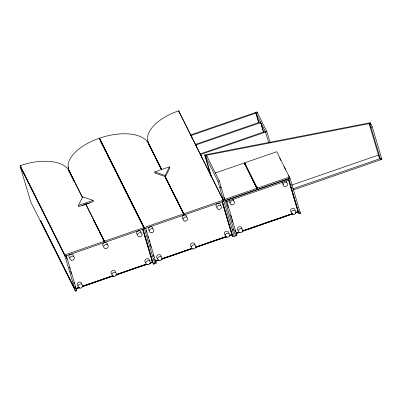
<?xml version="1.0" encoding="UTF-8"?>
<svg xmlns="http://www.w3.org/2000/svg" width="402" height="402" viewBox="0 0 402 402"><rect width="100%" height="100%" fill="white"/><g stroke="black" fill="none" stroke-linecap="round" stroke-linejoin="round"><path stroke-width="0.6" d="M78.395 205.477L82.696 196.834L93.103 200.392L93.45 201.558L78.742 206.643L78.395 205.477L93.103 200.392M165.513 176.639L165.167 175.473L169.468 166.835L154.76 171.92L155.107 173.086L165.513 176.639L169.815 168.001L169.468 166.835M66.345 255.712L76.752 290.721L75.425 291.179L30.738 201.94L20.336 166.925L21.216 166.624M191.201 136.037L190.849 134.851L257.029 111.967L266.868 131.61L270.038 142.288M190.849 134.851L191.166 135.484L256.024 113.057L258.843 122.55M195.96 145.539L195.608 144.353L260.466 121.927L263.461 132.017M195.608 144.353L195.925 144.986L260.782 122.56L263.606 132.057M200.894 155.639L200.367 153.86L265.225 131.434M200.367 153.86L200.683 154.494L266.868 131.61M235.587 235.803L219.266 180.885L206.452 155.288L205.131 155.75L217.944 181.342L234.265 236.26M82.164 205.593L89.736 202.975M215.125 173.041L244.336 162.941L257.375 189.453L225.241 200.563L223.793 197.191M244.632 162.835L257.325 188.181L289.46 177.071L289.807 178.237L257.672 189.352L244.979 164.006L244.632 162.835L276.767 151.725L290.043 178.362L300.445 213.377L299.123 213.834L298.153 211.899M244.501 164.086L245.687 163.679M244.818 164.719L246.004 164.312M369.182 123.836L370.945 127.359L380.578 159.775L378.815 156.252L369.182 123.836L370.503 123.379L371.041 125.178M370.945 127.359L372.267 126.896L381.9 159.318L293.535 189.87M217.944 181.342L219.266 180.885M175.724 198.895L176.905 198.482M176.071 200.06L177.252 199.648M256.119 187.287L257.305 186.875M256.436 187.92L257.622 187.508M224.894 199.397L257.029 188.287M82.485 197.714L69.054 170.89A41.903 20.899 -16.5 0 0 20.1 165.639L64.822 254.948L104.314 241.295L104.661 242.461L65.023 256.169L20.336 166.925M85.711 203.809L104.46 241.245L143.946 227.592L144.293 228.758L140.102 220.386M161.624 169.694L148.474 143.429A41.903 20.899 -16.5 0 0 99.52 138.177L144.243 227.492L183.729 213.834L184.076 215.005L104.806 242.411L93.053 218.944M165.132 176.347L183.88 213.784L223.366 200.131L223.713 201.296L178.644 110.821A41.903 20.899 -16.5 0 0 148.619 143.378L161.559 169.689M290.043 178.362L225.185 200.789L224.628 199.678M226.854 201.497L289.063 179.99M291.43 185.181L378.468 155.087L380.232 158.609L292.601 188.905M75.983 288.475L78.938 287.455M82.485 286.229L112.62 275.807M116.168 274.581L146.303 264.164M150.443 262.732L152.805 261.913M155.403 261.019L158.358 259.993M161.9 258.767L192.628 248.145M195.583 247.124L226.316 236.497M229.271 235.477L232.225 234.451M236.145 233.095L239.11 232.07M242.667 230.843L292.475 213.623M295.44 212.598L298.405 211.573M75.722 288.591L79.264 287.365M82.812 286.139L112.927 275.727M116.469 274.501L146.589 264.089M150.132 262.863L152.494 262.049L151.654 260.365M155.142 261.129L158.684 259.908M161.639 258.883L192.347 248.265M195.297 247.245L226.009 236.627M229.552 235.401L231.914 234.587L232.939 236.718L236.909 235.346L226.507 200.332M235.884 233.215L238.848 232.19M242.401 230.959L292.169 213.748M295.726 212.522L298.093 211.703L297.254 210.025M75.782 288.787L79.325 287.561M81.948 286.626L112.987 275.923M115.937 274.903L146.645 264.285M149.599 263.26L152.86 262.109M155.197 261.325L158.745 260.099M161.694 259.079L192.402 248.461M195.357 247.441L226.371 236.693M229.326 235.667L232.281 234.647M235.944 233.406L239.497 232.18M242.456 231.155L292.53 213.814M295.495 212.789L298.46 211.764M76.46 288.757L79.415 287.737M82.365 286.716L113.665 275.893M115.434 275.28L147.328 264.255M149.69 263.436L152.639 262.416L142.765 229.185M155.288 261.501L158.83 260.275M161.192 259.461L192.493 248.637M195.442 247.617L226.155 236.999M229.105 235.979L232.06 234.954L222.185 201.724M236.029 233.582L239.587 232.356M241.954 231.537L292.314 214.12M295.279 213.095L298.239 212.075L288.716 180.031M152.554 262.24L153.524 264.179L156.167 263.26L145.765 228.251M211.341 177.086L204.754 154.921L370.187 122.746L372.267 126.896M204.754 154.921L205.07 155.554L370.503 123.379M154.76 171.92L165.167 175.473M381.397 158.313L381.9 159.318M279.596 157.85L280.978 160.609M284.013 166.669L285.39 169.423M288.425 175.483L289.807 178.237M299.611 211.708L300.445 213.377M257.375 189.453L244.336 162.941M178.644 110.821L223.859 201.246L184.227 214.954L183.88 213.784M236.185 233.894L236.909 235.346M231.351 233.467L231.914 234.587M148.619 143.378L161.77 169.639M164.981 176.398L183.729 213.834M165.197 176.955L183.945 214.392M148.092 143.353A41.903 20.899 -16.5 0 1 148.82 144.594L150.78 148.509M151.338 149.624L154.418 155.77M154.976 156.891L160.85 168.624M165.051 177.006L167.287 181.478M167.85 182.593L183.799 214.447M143.946 227.592L99.224 138.283A41.903 20.899 -16.5 0 0 69.204 170.84L74.305 181.503M100.033 140.027L144.444 228.708L154.845 263.717M100.691 141.68L102.927 146.147M104.324 148.936L105.721 151.73M107.118 154.519L109.354 158.986M110.751 161.775L112.987 166.242M114.384 169.031L115.781 171.825M117.183 174.614L119.419 179.081M120.816 181.87L123.052 186.337M123.61 187.453L126.685 193.593M127.243 194.709L129.479 199.176M130.037 200.291L133.112 206.432M133.675 207.548L139.544 219.271M155.443 261.808L156.167 263.26M69.204 170.84L82.631 197.658M85.566 203.859L104.314 241.295M68.672 170.815A41.903 20.899 -16.5 0 1 69.4 172.056L74.159 181.558M93.465 220.11L94.867 222.904M96.264 225.698L98.505 230.17M99.902 232.964L101.299 235.758M102.701 238.552L104.661 242.461M76.264 289.752L76.752 290.721M40.622 220.633L74.857 289.078M74.827 289.118L40.682 220.829M370.187 122.746L370.719 124.545M288.716 178.82L299.123 213.834M288.591 180.031L297.867 211.246M268.717 142.745L265.541 132.067L255.707 112.424L258.702 122.509M257.029 111.967L257.38 113.153M257.325 188.181L257.672 189.352M226.507 201.538L227.035 203.322M227.391 204.507L228.271 207.472M230.562 215.186L231.446 218.155M231.798 219.341L232.678 222.311M234.974 230.024L235.502 231.803M222.537 201.703L232.939 236.718M222.05 201.714L231.683 234.13M206.452 155.288L206.985 157.082M205.07 155.554L211.512 177.237M200.683 154.494L201.744 158.051M195.925 144.986L196.628 147.363M191.166 135.484L192.045 138.449M179.171 112.007L179.699 113.786M148.474 143.429L148.82 144.594M146.117 230.642L146.65 232.426M147.705 235.984L148.232 237.763M148.941 240.14L149.469 241.919M150.172 244.29L151.057 247.26M153.348 254.974L153.876 256.752M154.584 259.129L155.112 260.908M144.243 227.492L144.589 228.658L99.52 138.177M143.117 229.165L153.524 264.179M142.635 229.175L152.268 261.586M104.46 241.245L104.806 242.411M69.054 170.89L69.4 172.056M66.169 256.325L67.054 259.29M69.345 267.003L69.873 268.787M70.581 271.159L71.461 274.129M73.752 281.842L74.285 283.621M74.988 285.993L75.867 288.963M64.822 254.948L65.169 256.119L20.1 165.639M65.023 256.169L75.425 291.179M285.782 180.709A2.342 2.02 -26.6 0 1 286.711 182.332M283.284 184.443A2.342 2.02 -26.6 0 1 282.355 181.895M291.189 212.11A2.342 2.02 -26.6 0 1 291.922 208.548A2.342 2.02 -26.6 0 1 294.983 210.412M232.874 199.181A2.342 2.02 -26.6 0 1 233.607 200.894M230.19 202.799A2.342 2.02 -26.6 0 1 229.18 200.462M238.095 230.467A2.342 2.02 -26.6 0 1 237.698 227.864A2.342 2.02 -26.6 0 1 240.496 226.753A2.342 2.02 -26.6 0 1 241.848 228.979M145.77 262.571A2.342 2.02 -26.6 0 1 145.112 259.978A2.342 2.02 -26.6 0 1 147.916 258.722A2.342 2.02 -26.6 0 1 149.343 260.968M78.119 285.963A2.342 2.02 -26.6 0 1 78.455 282.39A2.342 2.02 -26.6 0 1 81.747 283.948M111.942 274.264A2.342 2.02 -26.6 0 1 112.284 270.697A2.342 2.02 -26.6 0 1 115.57 272.249M137.68 234.788A2.342 2.02 -26.6 0 1 136.725 232.306A2.342 2.02 -26.6 0 1 139.414 230.803A2.342 2.02 -26.6 0 1 141.097 232.879M69.832 258.084A2.342 2.02 -26.6 0 1 69.214 255.426A2.342 2.02 -26.6 0 1 72.124 254.275A2.342 2.02 -26.6 0 1 73.345 256.692M103.475 246.27A2.342 2.02 -26.6 0 1 104.208 242.707A2.342 2.02 -26.6 0 1 107.269 244.577M69.551 172.006A41.903 20.899 -16.5 0 1 68.435 166.8M225.386 235.205A2.342 2.02 -26.6 0 1 224.432 232.723A2.342 2.02 -26.6 0 1 227.115 231.22A2.342 2.02 -26.6 0 1 228.798 233.296M157.353 258.385A2.342 2.02 -26.6 0 1 158.087 254.823A2.342 2.02 -26.6 0 1 161.147 256.692M191.558 246.903A2.342 2.02 -26.6 0 1 190.603 244.421A2.342 2.02 -26.6 0 1 193.292 242.919A2.342 2.02 -26.6 0 1 194.975 244.994M216.904 207.231A2.342 2.02 -26.6 0 1 216.211 204.708A2.342 2.02 -26.6 0 1 218.909 203.352A2.342 2.02 -26.6 0 1 220.517 205.417M149.253 230.622A2.342 2.02 -26.6 0 1 149.589 227.05A2.342 2.02 -26.6 0 1 152.881 228.607M183.076 218.924A2.342 2.02 -26.6 0 1 183.418 215.356A2.342 2.02 -26.6 0 1 186.704 216.909M148.966 144.544A41.903 20.899 -16.5 0 1 147.906 140.876M220.025 187.402C220.341 189.046 221.809 186.583 220.195 187.372C220.587 188.855 221.286 185.985 220.025 187.402M232.547 229.547C233.2 231.371 234.085 228.17 232.552 229.502M232.632 229.723C233.497 230.642 233.552 228.472 232.642 229.678M285.003 186.548A2.342 2.02 -26.6 0 0 287.551 183.528A2.342 2.02 -26.6 0 0 283.661 183.312A2.342 2.02 -26.6 0 0 285.003 186.548M293.284 214.427A2.342 2.02 -26.6 0 0 295.832 211.407A2.342 2.02 -26.6 0 0 291.942 211.191A2.342 2.02 -26.6 0 0 293.284 214.427M231.909 204.909A2.342 2.02 -26.6 0 0 234.456 201.889A2.342 2.02 -26.6 0 0 230.567 201.673A2.342 2.02 -26.6 0 0 231.909 204.909M240.195 232.788A2.342 2.02 -26.6 0 0 242.743 229.768A2.342 2.02 -26.6 0 0 238.853 229.552A2.342 2.02 -26.6 0 0 240.195 232.788M147.685 264.772A2.342 2.02 -26.6 0 0 150.232 261.752A2.342 2.02 -26.6 0 0 146.343 261.536A2.342 2.02 -26.6 0 0 147.685 264.772M80.033 288.164A2.342 2.02 -26.6 0 0 82.581 285.144A2.342 2.02 -26.6 0 0 78.691 284.928A2.342 2.02 -26.6 0 0 80.033 288.164M113.856 276.47A2.342 2.02 -26.6 0 0 116.404 273.45A2.342 2.02 -26.6 0 0 112.52 273.234A2.342 2.02 -26.6 0 0 113.856 276.47M139.399 236.894A2.342 2.02 -26.6 0 0 141.946 233.874A2.342 2.02 -26.6 0 0 138.062 233.657A2.342 2.02 -26.6 0 0 139.399 236.894M71.747 260.285A2.342 2.02 -26.6 0 0 74.295 257.265A2.342 2.02 -26.6 0 0 70.405 257.049A2.342 2.02 -26.6 0 0 71.747 260.285M105.575 248.592A2.342 2.02 -26.6 0 0 108.123 245.572A2.342 2.02 -26.6 0 0 104.234 245.356A2.342 2.02 -26.6 0 0 105.575 248.592M227.105 237.311A2.342 2.02 -26.6 0 0 229.653 234.291A2.342 2.02 -26.6 0 0 225.763 234.075A2.342 2.02 -26.6 0 0 227.105 237.311M159.448 260.707A2.342 2.02 -26.6 0 0 161.996 257.687A2.342 2.02 -26.6 0 0 158.112 257.466A2.342 2.02 -26.6 0 0 159.448 260.707M193.277 249.009A2.342 2.02 -26.6 0 0 195.824 245.989A2.342 2.02 -26.6 0 0 191.935 245.773A2.342 2.02 -26.6 0 0 193.277 249.009M218.819 209.432A2.342 2.02 -26.6 0 0 221.366 206.412A2.342 2.02 -26.6 0 0 217.477 206.196A2.342 2.02 -26.6 0 0 218.819 209.432M151.167 232.823A2.342 2.02 -26.6 0 0 153.715 229.803A2.342 2.02 -26.6 0 0 149.825 229.587A2.342 2.02 -26.6 0 0 151.167 232.823M184.99 221.13A2.342 2.02 -26.6 0 0 187.538 218.11A2.342 2.02 -26.6 0 0 183.654 217.894A2.342 2.02 -26.6 0 0 184.99 221.13"/></g></svg>
